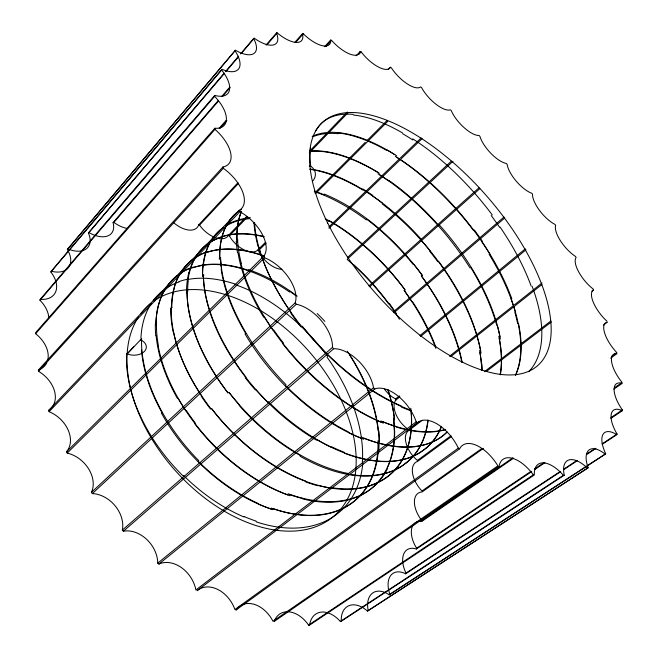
<?xml version="1.0" encoding="UTF-8"?>
<svg xmlns="http://www.w3.org/2000/svg" width="658" height="658" viewBox="0 0 658 658"><rect width="100%" height="100%" fill="white"/><g stroke="black" fill="none" stroke-linecap="round" stroke-linejoin="round"><path stroke-width="0.99" d="M47.623 360.485A27.315 19.197 37.2 0 0 35.639 333.721L35.664 332.603L214.829 128.244A31.428 15.488 41.5 0 0 214.615 96.339L214.73 95.41A30.474 14.427 41.4 0 0 221.598 70.011L221.927 69.296A29.429 13.407 41.6 0 0 234.955 50.732L235.465 50.247A28.36 12.461 42 0 0 253.61 38.493L254.268 38.222A27.307 11.614 42.5 0 0 276.459 32.966L277.224 32.9A26.295 10.873 43 0 0 302.45 33.681L303.305 33.797A25.366 10.232 43.7 0 0 330.645 40.048L331.55 40.327A24.543 9.697 44.4 0 0 360.197 51.439L361.135 51.867A23.836 9.253 45.1 0 0 390.4 67.248L391.346 67.807A23.26 8.908 45.8 0 0 420.618 86.889L421.556 87.555A22.816 8.644 46.5 0 0 450.327 109.804L451.24 110.56A22.504 8.464 47.3 0 0 479.032 135.482L479.912 136.329A22.331 8.365 48 0 0 506.315 163.455L507.145 164.36A22.298 8.348 48.8 0 0 531.771 193.255L532.528 194.209A22.405 8.406 49.5 0 0 554.982 224.419L555.665 225.406A22.652 8.546 50.2 0 0 575.536 256.472L576.128 257.484A23.03 8.768 51 0 0 593.006 288.911L593.5 289.923A23.548 9.08 51.7 0 0 606.923 321.17L606.947 321.236M133.706 346.856L127.126 353.872L141.684 338.664M421.786 521.309L421.77 521.424A22.545 13.061 56.7 0 0 416.621 548.188L416.374 549.019A23.293 13.802 57.8 0 0 406.011 573.102L405.616 573.776A24.083 14.641 58.7 0 0 389.865 594.264L389.273 594.857A24.889 15.57 59.5 0 0 368.2 610.657L367.435 611.076A25.678 16.573 60.1 0 0 341.263 621.242L340.342 621.473A26.41 17.634 60.3 0 0 309.614 625.1L308.561 625.1A27.052 18.704 60.2 0 0 274.147 621.489L499.077 466.292A31.88 16.047 55.4 0 1 533.309 474.829L533.506 474.862M613.856 389.133L622.213 383.375A25.843 10.553 53.8 0 0 622.361 409.942L622.287 410.699A26.814 11.252 54.4 0 0 617.031 434.033L616.793 434.675A27.858 12.05 54.9 0 0 605.714 453.683L389.865 594.264M622.287 410.748L610.895 418.398M48.782 317.353A26.731 18.144 36.8 0 0 39.974 300.278L40.22 299.316A26.04 17.075 36.9 0 0 50.855 272.001L51.291 271.211A25.267 16.039 37.3 0 0 67.355 249.497L234.955 50.732M416.604 548.246L531.047 471.301M616.776 434.716L602.531 444.101M405.591 573.825L560.641 471.696M67.355 249.497L235.465 50.247M51.291 271.211L221.927 69.296M50.855 272.001L221.598 70.011M67.947 248.889L67.914 248.93A24.469 15.068 38 0 0 88.435 233.031L223.885 73.507M225.776 71.27L238.574 56.201M240.507 53.931L253.61 38.493M88.435 233.031L224.551 73.203M225.817 71.714L238.591 56.67M241.165 53.643L254.268 38.222M605.664 453.749L605.294 454.185A28.927 12.946 55.4 0 0 588.137 467.789L368.2 610.657M40.22 299.316L214.73 95.41M39.974 300.278L214.615 96.339M89.159 232.611L89.118 232.644A23.663 14.188 38.9 0 0 113.069 222.61L218.349 100.411M221.614 96.619L229.881 87.02M266.103 44.983L276.459 32.966M113.118 222.593L113.883 222.379L218.472 101.044M222.404 96.496L230.037 87.637M266.877 44.9L277.224 32.9M605.261 454.217L587.24 465.946M35.639 333.721L214.96 129.371L214.829 128.244M219.213 128.269L225.998 120.554M294.998 42.145L302.45 33.681M220.085 128.294L226.87 120.587M295.853 42.26L303.305 33.797M324.591 46.743L330.645 40.048M326.171 46.274L331.55 40.327M241.938 604.924A27.57 19.724 59.4 0 1 272.988 621.251L497.9 465.88A32.629 17.083 54.8 0 0 459.605 448.83L458.322 448.147A33.204 17.996 53.7 0 0 417.534 422.765L416.193 421.819L195.887 589.979A28.187 21.352 55.1 0 0 158.899 564.079L157.739 563.141A28.302 21.78 51.6 0 0 123.383 531.203L122.339 530.093A28.327 21.862 47.5 0 0 92.326 493.59L91.446 492.357A28.253 21.591 43.6 0 0 67.206 453.082L66.532 451.791A28.08 21.007 40.5 0 0 49.095 411.678L48.651 410.395A27.768 20.176 38.4 0 0 38.551 371.318L38.345 370.092L222.914 166.984A32.258 16.549 42 0 0 214.96 129.371L214.96 129.371M38.551 371.318L223.301 168.275L222.914 166.984M174.025 223.013A21.533 12.132 42 0 0 198.667 224.888L237.974 182.677M356.184 55.757L360.197 51.439M198.667 224.888L199.538 225.135L238.229 183.705M359.128 54.03L361.135 51.867M309.326 166.309L309.877 165.726A14.377 11.194 -6.1 0 1 312.386 181.369M48.651 410.395L239.282 210.28A32.925 17.536 42.8 0 0 223.301 168.275M49.095 411.678L239.923 211.687L239.282 210.28M199.596 225.151L199.538 225.135A20.982 11.647 43.2 0 0 228.4 235.449L246.511 216.646M309.696 151.044L326.171 133.944M327.569 132.488L347.284 112.016M388.261 69.468L390.4 67.248M228.4 235.449L229.321 235.852L247.441 217.066M309.276 152.927L348.23 112.526M155.263 324.731L156.629 323.325M170.578 309.013L171.985 307.566M186.313 292.859L187.752 291.379M202.483 276.261L203.98 275.003M220.652 257.615L219.114 258.915M236.23 241.618L237.809 240.006M253.848 223.539L254.654 222.708M309.35 166.564L309.877 165.726M229.321 235.852A20.521 11.268 44.3 0 0 257.632 250.139L265.297 242.457M314.779 192.901L365.223 142.367M367.37 140.22L386.846 120.718M257.632 250.139L258.528 250.657L266.202 242.983M315.692 193.468L387.776 121.352M66.532 451.791L263.661 256.299A33.41 18.366 44.1 0 0 239.923 211.687M67.206 453.082L264.541 257.755L263.661 256.299M328.819 226.994L398.797 159.499M400.237 158.109L421.161 137.925M329 228.326L399.694 160.223M401.141 158.833L422.066 138.665M91.446 492.357L295.195 302.812A33.714 18.959 45.9 0 0 264.541 257.755M92.326 493.59L296.281 304.243L295.195 302.812M347.449 257.558L428.366 182.496M429.822 181.139L451.372 161.152M347.523 258.997L429.222 183.294M430.677 181.945L452.992 161.268M368.924 285.959L478.999 187.81M369.681 286.781L455.681 210.19M457.162 208.874L479.814 188.698M122.339 530.093L332.446 347.408L333.688 348.748A33.805 19.14 50.2 0 1 373.505 387.751L374.83 388.919A33.591 18.712 52.1 0 1 416.193 421.819M123.383 531.203L333.688 348.748M393.394 311.802L503.946 217.082M394.068 312.673L504.694 218.028M419.927 335.596L525.314 248.839M420.52 336.526L525.981 249.818M157.739 563.141L373.505 387.751M158.899 564.079L374.83 388.919M423.974 449.71L423.916 449.759A150.156 85.31 46.8 0 1 316.514 439.404M407.466 428.835A20.34 11.12 52.3 0 1 396.034 399.867L395.581 398.921L399.431 395.877M449.455 356.274L512.853 306.093M514.408 304.86L542.085 282.948M396.034 399.867L399.891 396.823M450.722 356.628L541.896 284.552M418.718 421.72L408.47 429.526L408.807 430.488A20.752 11.457 53.4 0 0 417.411 460.427L417.427 460.493M484.362 371.696L519.886 344.627M521.481 343.41L550.878 321.014M417.534 422.765L197.104 590.703A27.949 20.637 57.8 0 1 234.906 609.53L458.322 448.147M408.807 430.488L422.272 420.248M486.394 371.441L551.33 322.017M591.879 291.157L593.5 289.923M417.411 460.427L450.969 435.769M451.207 436.748L417.624 461.39A21.262 11.893 54.6 0 0 422 491L481.697 448.591M603.37 325.052L607.301 322.173A24.198 9.475 52.4 0 0 616.801 352.606L611.948 356.06M236.041 609.991L459.605 448.83M512.804 457.836L421.852 520.577A21.862 12.428 55.7 0 1 422.074 491.945L483.474 448.361M610.558 358.166L617.04 353.568A24.963 9.96 53.1 0 0 622.123 382.479L614.613 387.661M421.77 521.424L513.61 458.174M534.329 469.096L543.45 462.969M610.986 417.583L622.361 409.942M416.374 549.019L531.705 471.572M534.995 469.368L544.972 462.664M308.561 625.1L533.309 474.829M309.614 625.1L534.337 474.969A30.984 14.978 55.7 0 1 563.404 475.331L564.251 475.216A29.988 13.933 55.6 0 1 587.487 468.126L588.137 467.789M406.011 573.102L560.114 471.547M563.462 469.335L576.943 460.452M587.183 453.699L595.4 448.287M601.971 443.961L617.031 434.033M563.996 469.483L577.502 460.584M586.895 454.398L595.942 448.443M340.342 621.473L563.404 475.331M341.263 621.242L564.251 475.216M389.273 594.857L585.554 467.048M367.435 611.076L587.487 468.126M153.931 301.002A140.393 89.562 48.6 0 1 345.754 410.592A140.393 89.562 48.6 0 1 240.45 519.557A140.393 89.562 48.6 0 1 138.361 317.107M140.73 313.718A140.393 89.562 48.6 0 1 150.649 303.453M140.36 339.767A12.675 8.398 1.7 0 1 144.48 351.364A12.675 8.398 1.7 0 1 127.126 353.872M182.998 475.899A140.664 89.636 46.4 0 1 126.657 353.65M310.749 166.309A162.345 69.987 49.1 0 1 310.518 147.943M315.733 130.802A162.345 69.987 49.1 0 1 353.272 114.393M46.776 362.764A27.315 19.197 37.2 0 1 38.345 370.092M281.879 269.295A20.168 10.972 45.4 0 1 258.528 250.657M395.581 398.921A20.044 10.873 51.2 0 1 384.478 389.182M127.644 228.482A22.89 13.399 39.9 0 1 113.883 222.379M236.115 610.015A27.57 19.724 59.4 0 1 239.734 606.24M296.281 304.243A33.838 19.23 48 0 1 332.446 347.408M313.734 136.371A160.248 72.429 47.5 0 1 338.154 133.706M337.71 132.957A160.026 72.248 49.3 0 1 386.279 150.172M386.147 149.498A159.919 73.383 50 0 1 396.782 155.921M396.906 157.377A159.754 73.967 50.1 0 1 473.497 230.456M474.344 230.029A159.573 77.052 50.5 0 1 482.166 241.017M481.598 241.198A159.458 77.693 50.4 0 1 511.858 298.88M511.044 298.674A159.211 79.478 50 0 1 516.078 373.703M532.133 286.312A161.259 79.116 48.4 0 1 528.736 371.704M500.08 227.068A161.514 77.34 50.1 0 1 531.146 286.041M491.197 215.536A161.638 75.58 50.4 0 1 499.545 227.232M412.689 138.822A161.81 74.864 50.5 0 1 492.291 214.985M402.647 133.697A162 71.738 50 0 1 412.813 140.006M353.691 115.084A162.107 71.196 49.9 0 1 402.482 132.916M518.545 323.802A158.915 81 48.4 0 1 515.453 375.554M514.901 312.492A159.088 80.021 49.8 0 1 517.583 323.374M489.141 254.317A159.195 79.56 50 0 1 515.543 312.747M395.368 156.398A159.45 77.792 50.4 0 1 489.939 254.21M312.163 136.42A159.902 73.482 50 0 1 394.882 154.696M310.115 151.332A157.887 73.852 48.5 0 1 379.378 173.342M379.674 174.847A157.459 75.983 50.1 0 1 470.034 267.954M470.939 267.814A157.204 79.889 50.4 0 1 496.708 325.142M497.267 325.348A157.081 81.403 49.9 0 1 499.957 336.748M498.797 336.246A156.917 81.855 49.7 0 1 500.195 374.312M410.238 409.934A156.431 81.863 47.2 0 1 302.162 326.179M301.249 326.121A156.111 78.491 46.7 0 1 254.621 223.778M258.15 246.701A155.864 76.418 47.4 0 1 254.07 223.679M291.461 313.076A155.962 76.945 47.1 0 1 258.627 246.89M301.142 326.968A156.053 78.417 46.7 0 1 290.852 313.216M401.257 406.019A156.201 78.828 46.6 0 1 302.343 326.409M410.765 410.732A156.324 81.485 47 0 1 401.495 407.121M499.29 338.763A156.645 82.571 48 0 1 500.36 374.896M438.985 224.559A157.073 81.502 49.8 0 1 500.417 339.067M388.648 180.251A157.328 77.833 50.5 0 1 438.434 225.159M377.972 173.778A157.451 76.089 50.2 0 1 388.623 180.851M309.712 151.134A157.599 75.514 50 0 1 377.84 172.363M310.033 169.345A155.642 75.826 48.9 0 1 362.805 189.965M362.723 188.887A155.485 77.48 50.1 0 1 372.806 195.434M372.782 196.076A155.378 78.006 50.3 0 1 421.482 239.545M421.013 240.055A155.148 79.865 50.5 0 1 480.579 350.624M479.559 350.492A154.704 83.525 49.7 0 1 481.796 370.109M445.663 429.633A154.474 84.051 47.8 0 1 396.157 427.017M396.009 426.507A154.383 83.155 47.1 0 1 383.096 421.852M383.359 423.135A154.235 82.85 46.9 0 1 282.471 343.394M283.376 342.958A154.12 80.218 46.6 0 1 273.712 329.971M273.078 330.135A154.021 79.774 46.7 0 1 240.951 263.373M241.338 263.521A153.931 78.368 47.1 0 1 237.587 239.874M236.905 239.463A153.791 77.948 47.5 0 1 241.396 211.555M237.505 252.688A153.725 78.113 47.4 0 1 236.337 241.675M237.086 242.128A153.594 77.43 48.7 0 1 241.363 211.876M263.677 317.263A153.816 78.384 47.2 0 1 238.04 252.943M380.743 422.008A154.013 79.7 46.7 0 1 264.508 317.172M444.372 429.764A154.383 83.081 47.1 0 1 380.883 420.939M481.862 363.882A154.589 84.24 48.8 0 1 482.232 370.438M479.945 352.63A154.704 83.607 49.6 0 1 481.409 363.66M438.573 261.3A154.86 83.196 49.8 0 1 481.064 353.124M429.69 251.224A155.033 80.58 50.5 0 1 437.8 261.728M382.191 203.873A155.14 79.963 50.5 0 1 430.126 250.887M309.918 169.065A155.362 78.096 50.3 0 1 382.29 203.059M315.898 192.12A153.47 77.611 48.9 0 1 366.366 219.928M366.481 219.032A153.24 80.021 50.4 0 1 413.364 264.615M413.75 264.31A153.133 81.732 50.5 0 1 422.156 275.192M421.202 275.71A152.977 82.349 50.5 0 1 461.817 362.213M447.169 431.993A152.483 85.729 48.6 0 1 363.8 438.129M363.751 439.24A152.097 84.347 46.9 0 1 245.006 333.853M245.895 333.738A151.924 81.016 46.7 0 1 221.154 268.933M221.606 269.138A151.85 79.741 47.2 0 1 220.545 257.558M219.673 257.048A151.718 79.544 47.5 0 1 227.364 223.769M228.663 221.705A151.718 79.544 47.5 0 1 241.371 209.384M325.192 218.662A151.282 80.21 49.9 0 1 404.81 289.586M404.094 290.359A150.871 83.895 50.5 0 1 435.835 348.37M441.214 426.697A150.633 86.692 49.4 0 1 431.952 442.225M432.035 442.308A150.534 87.037 48.5 0 1 425.718 448.411M425.685 448.378A150.386 87.062 48.2 0 1 344.34 453.14M344.208 452.243A150.254 85.737 46.9 0 1 331.698 446.831M331.739 447.432A150.164 85.376 46.8 0 1 268.234 401.594M267.732 402.161A149.983 83.936 46.6 0 1 203.388 274.69M202.541 273.909A149.646 81.057 47.5 0 1 210.873 240.984M212.287 238.813A149.646 81.057 47.5 0 1 223.876 227.281M227.273 225.176A149.646 81.057 47.5 0 1 248.889 218.727M285.967 384.659A151.833 79.667 47.3 0 1 220.644 260.017M348.345 431.887A152.006 82.776 46.6 0 1 285.366 385.333M361.563 438.36A152.097 84.257 46.9 0 1 348.386 432.462M361.365 437.159A152.237 84.569 47 0 0 442.875 435.76A152.376 85.779 48.3 0 0 446.716 432.306M421.646 276.319A152.697 85.195 49.5 0 1 462.113 362.245M324.147 194.044A153.117 81.855 50.5 0 1 422.428 275.538M314.269 191.075A153.347 78.434 49.8 0 1 324.304 194.883M246.067 377.273A149.761 81.181 47.3 0 1 203.412 276.763M202.582 276.311A149.629 81 47.5 0 1 203.018 265.585M255.345 389.923A149.884 83.426 46.6 0 1 245.195 377.7M316.449 440.153A149.966 83.862 46.6 0 1 255.814 389.569M441.353 427.108A150.534 87.045 48.4 0 1 424.081 449.718M412.492 301.644A150.748 85.532 50.2 0 1 435.793 346.922M404.325 290.688A150.863 84.01 50.5 0 1 412.04 301.808M328.86 220.43A151.011 83.418 50.6 0 1 405.27 290.17M326.36 219.945A151.175 80.72 50.1 0 1 328.877 221.376M219.764 259.301A151.472 79.256 49.2 0 1 225.941 226.607M227.249 224.164A151.472 79.256 49.2 0 1 238.936 210.922M347.185 259.482A149.218 82.316 50.2 0 1 388.689 303.93M389.413 303.527A149.062 84.981 50.6 0 1 396.651 313.981M396.165 314.17A148.963 85.524 50.5 0 1 399.431 319.27M427.889 419.969A148.749 87.045 50.1 0 1 407.475 461.817M407.294 461.932A148.354 88.345 48.2 0 1 300.138 456.298M300.221 455.476A148.173 86.362 46.7 0 1 239.109 405.361M239.512 405.048A148.099 84.898 46.5 0 1 228.959 392.332M227.898 392.851A147.968 84.512 46.6 0 1 187.069 291.009M187.67 291.329A147.853 82.406 47.4 0 1 188.213 281.089M228.079 392.982A147.795 82.554 47.3 0 1 187.086 293.271M186.502 292.966A147.663 82.242 47.6 0 1 188.854 272.626M347.704 473.39A148.091 84.792 46.5 0 1 229.297 392.777M398.123 468.192A148.264 87.72 47.3 0 1 348.872 474.254M405.706 463.207A148.346 88.337 48.1 0 1 398.172 468.249M428.128 420.372A148.494 88.328 48.4 0 1 405.739 463.248M353.881 264.878A148.955 85.606 50.5 0 1 393.978 310.963M225.538 225.85A149.35 81.913 50.1 0 1 250.418 217.74M203.322 265.783A149.547 80.539 48.3 0 1 209.515 243.69M211.226 240.631A149.547 80.539 48.3 0 1 222.404 228.203M187.9 280.884A147.77 82.209 47.6 0 1 208.15 243.394M208.224 243.485A147.589 81.929 48.5 0 1 209.91 242.341M211.654 241.272A147.589 81.929 48.5 0 1 264.055 236.839M411.11 411.513A146.75 88.789 49.8 0 1 389.404 475.175A146.602 89.43 48.2 0 1 382.24 480.134M382.282 480.184A146.512 89.381 48 0 1 332.364 487.775M332.553 488.326A146.323 88.723 47.1 0 1 211.489 408.478M210.7 408.429A146.043 85.721 46.5 0 1 171.22 307.171M171.804 307.475A145.936 83.681 47.4 0 1 174.428 287.595M173.144 331.961A145.821 83.87 47.3 0 1 170.751 309.104M171.384 309.449A145.698 83.212 48.7 0 1 179.141 275.348M180.489 273.021A145.698 83.212 48.7 0 1 206.069 252.343M201.718 395.976A145.912 84.347 47 0 1 173.523 332.076M210.568 409.111A145.986 85.655 46.6 0 1 201.216 396.132M305.723 481.105A146.117 86.025 46.5 0 1 211.563 408.593M317.954 485.777A146.232 88.378 46.9 0 1 305.847 481.969M371.729 485.25A146.315 88.682 47.1 0 1 317.855 485.308M410.822 408.355A146.512 89.373 47.9 0 1 371.63 485.094M221.113 236.905A147.343 83.344 50.1 0 1 263.965 236.51M213.883 240.269A147.482 82.02 48.8 0 1 221.327 237.242M189.011 272.749A147.565 81.929 48.5 0 1 207.739 243.855M209.392 242.703A147.565 81.929 48.5 0 1 213.776 240.129M174.263 287.472A145.837 83.377 47.8 0 1 180.119 273.621M181.55 271.351A145.837 83.377 47.8 0 1 193.024 259.268M195.549 257.517A145.837 83.377 47.8 0 1 200.016 254.95M199.917 254.819A145.755 83.171 48.7 0 1 207.788 251.529M208.068 251.956A145.632 83.319 48.9 0 1 264.146 256.25M388.031 390.441A145.196 86.79 50.6 0 1 394.323 417.962M393.492 417.945A144.809 89.932 49.8 0 1 356.488 497.366M356.397 497.226A144.612 90.36 47.8 0 1 302.672 498.929M302.581 498.517A144.53 89.562 47 0 1 289.89 494.701M290.022 495.721A144.406 89.274 46.8 0 1 194.472 423.324M195.237 422.921A144.291 86.946 46.5 0 1 186.444 410.666M185.918 410.839A144.209 86.543 46.6 0 1 158.29 346.577M158.594 346.676A144.127 85.293 47 0 1 156.464 323.234M155.921 322.955A144.012 84.915 47.4 0 1 165.923 287.99M166.926 286.493A144.012 84.915 47.4 0 1 177.109 275.694M180.605 273.177A144.012 84.915 47.4 0 1 193.164 267.09M155.749 335.736A143.954 85.047 47.3 0 1 155.346 324.772M155.93 325.085A143.831 84.43 48.7 0 1 164.533 290.359M165.898 288.105A143.831 84.43 48.7 0 1 176.418 276.204M179.034 274.197A143.831 84.43 48.7 0 1 191.552 267.617M177.421 398.419A144.028 85.301 47.1 0 1 156.16 335.909M287.9 494.931A144.201 86.478 46.6 0 1 178.096 398.304M387.694 468.241A144.563 89.48 46.9 0 1 288.097 493.73M394.636 430.702A144.727 90.483 49 0 1 387.307 467.928M393.673 419.672A144.809 90.006 49.7 0 1 394.364 430.579M388.031 389.552A144.941 89.661 49.9 0 1 394.586 420.01M206.431 252.507A145.385 85.269 50.4 0 1 263.99 255.847M193.6 267.411A143.724 84.561 49 0 1 289.619 292.037M289.775 291.288A143.526 86.65 50.5 0 1 295.894 295.755M349.711 355.09A143.296 88.657 50.7 0 1 378.169 430.686M378.876 430.949A143.148 90.788 49.8 0 1 379.452 441.304M378.005 440.687A142.942 91.084 49.6 0 1 273.103 508.552M272.955 509.67A142.531 90.286 46.8 0 1 161.374 412.969M162.107 412.829A142.375 87.333 46.6 0 1 141.552 349.998M198.798 460.715A142.292 86.149 47.2 0 1 141.585 338.525M140.919 338.261A142.186 86.017 47.4 0 1 151.217 303.478M153.215 300.599A142.186 86.017 47.4 0 1 163.406 290.277M166.161 288.311A142.186 86.017 47.4 0 1 179.149 281.92M178.935 281.608A142.07 85.556 48.9 0 1 187.143 279.329M187.283 279.584A141.988 85.705 49.2 0 1 235.26 284.108M235.334 284.7A141.807 86.535 50 0 1 327.643 356.43M327.026 357.154A141.445 89.718 50.7 0 1 362.336 462.434M362.797 463.545A141.24 92.153 49.4 0 1 345.187 506.479M345.253 506.545A141.157 92.441 48.5 0 1 338.434 512.919A141.026 92.441 48.2 0 1 256.168 521.835M256.102 521.111A140.911 91.256 46.8 0 1 243.921 516.464M243.921 516.958A140.828 90.927 46.6 0 1 183.442 475.405M258.372 503.535A142.449 88.896 46.4 0 1 198.272 461.291M271.219 509.053A142.523 90.212 46.7 0 1 258.372 504.003M271.121 508.099A142.646 90.508 46.9 0 0 353.502 501.799A142.77 91.585 48.3 0 0 359.959 495.819M378.029 453.42A142.852 91.569 48.6 0 1 360.025 495.885M347.235 351.15A143.049 91.117 49.6 0 1 378.482 453.675M248.346 269.681A143.419 88.246 50.7 0 1 297.202 296.223M317.214 313.545A143.419 88.246 50.7 0 1 324.863 321.392M200.279 265.503A143.617 85.269 49.9 0 1 248.436 270.364M191.823 268.02A143.707 84.586 49 0 1 200.41 265.733M327.742 223.144A162.386 73.811 48.6 0 0 536.986 366.193A162.386 73.811 48.6 0 0 426.442 141.799A162.386 73.811 48.6 0 0 327.742 223.144"/></g></svg>
